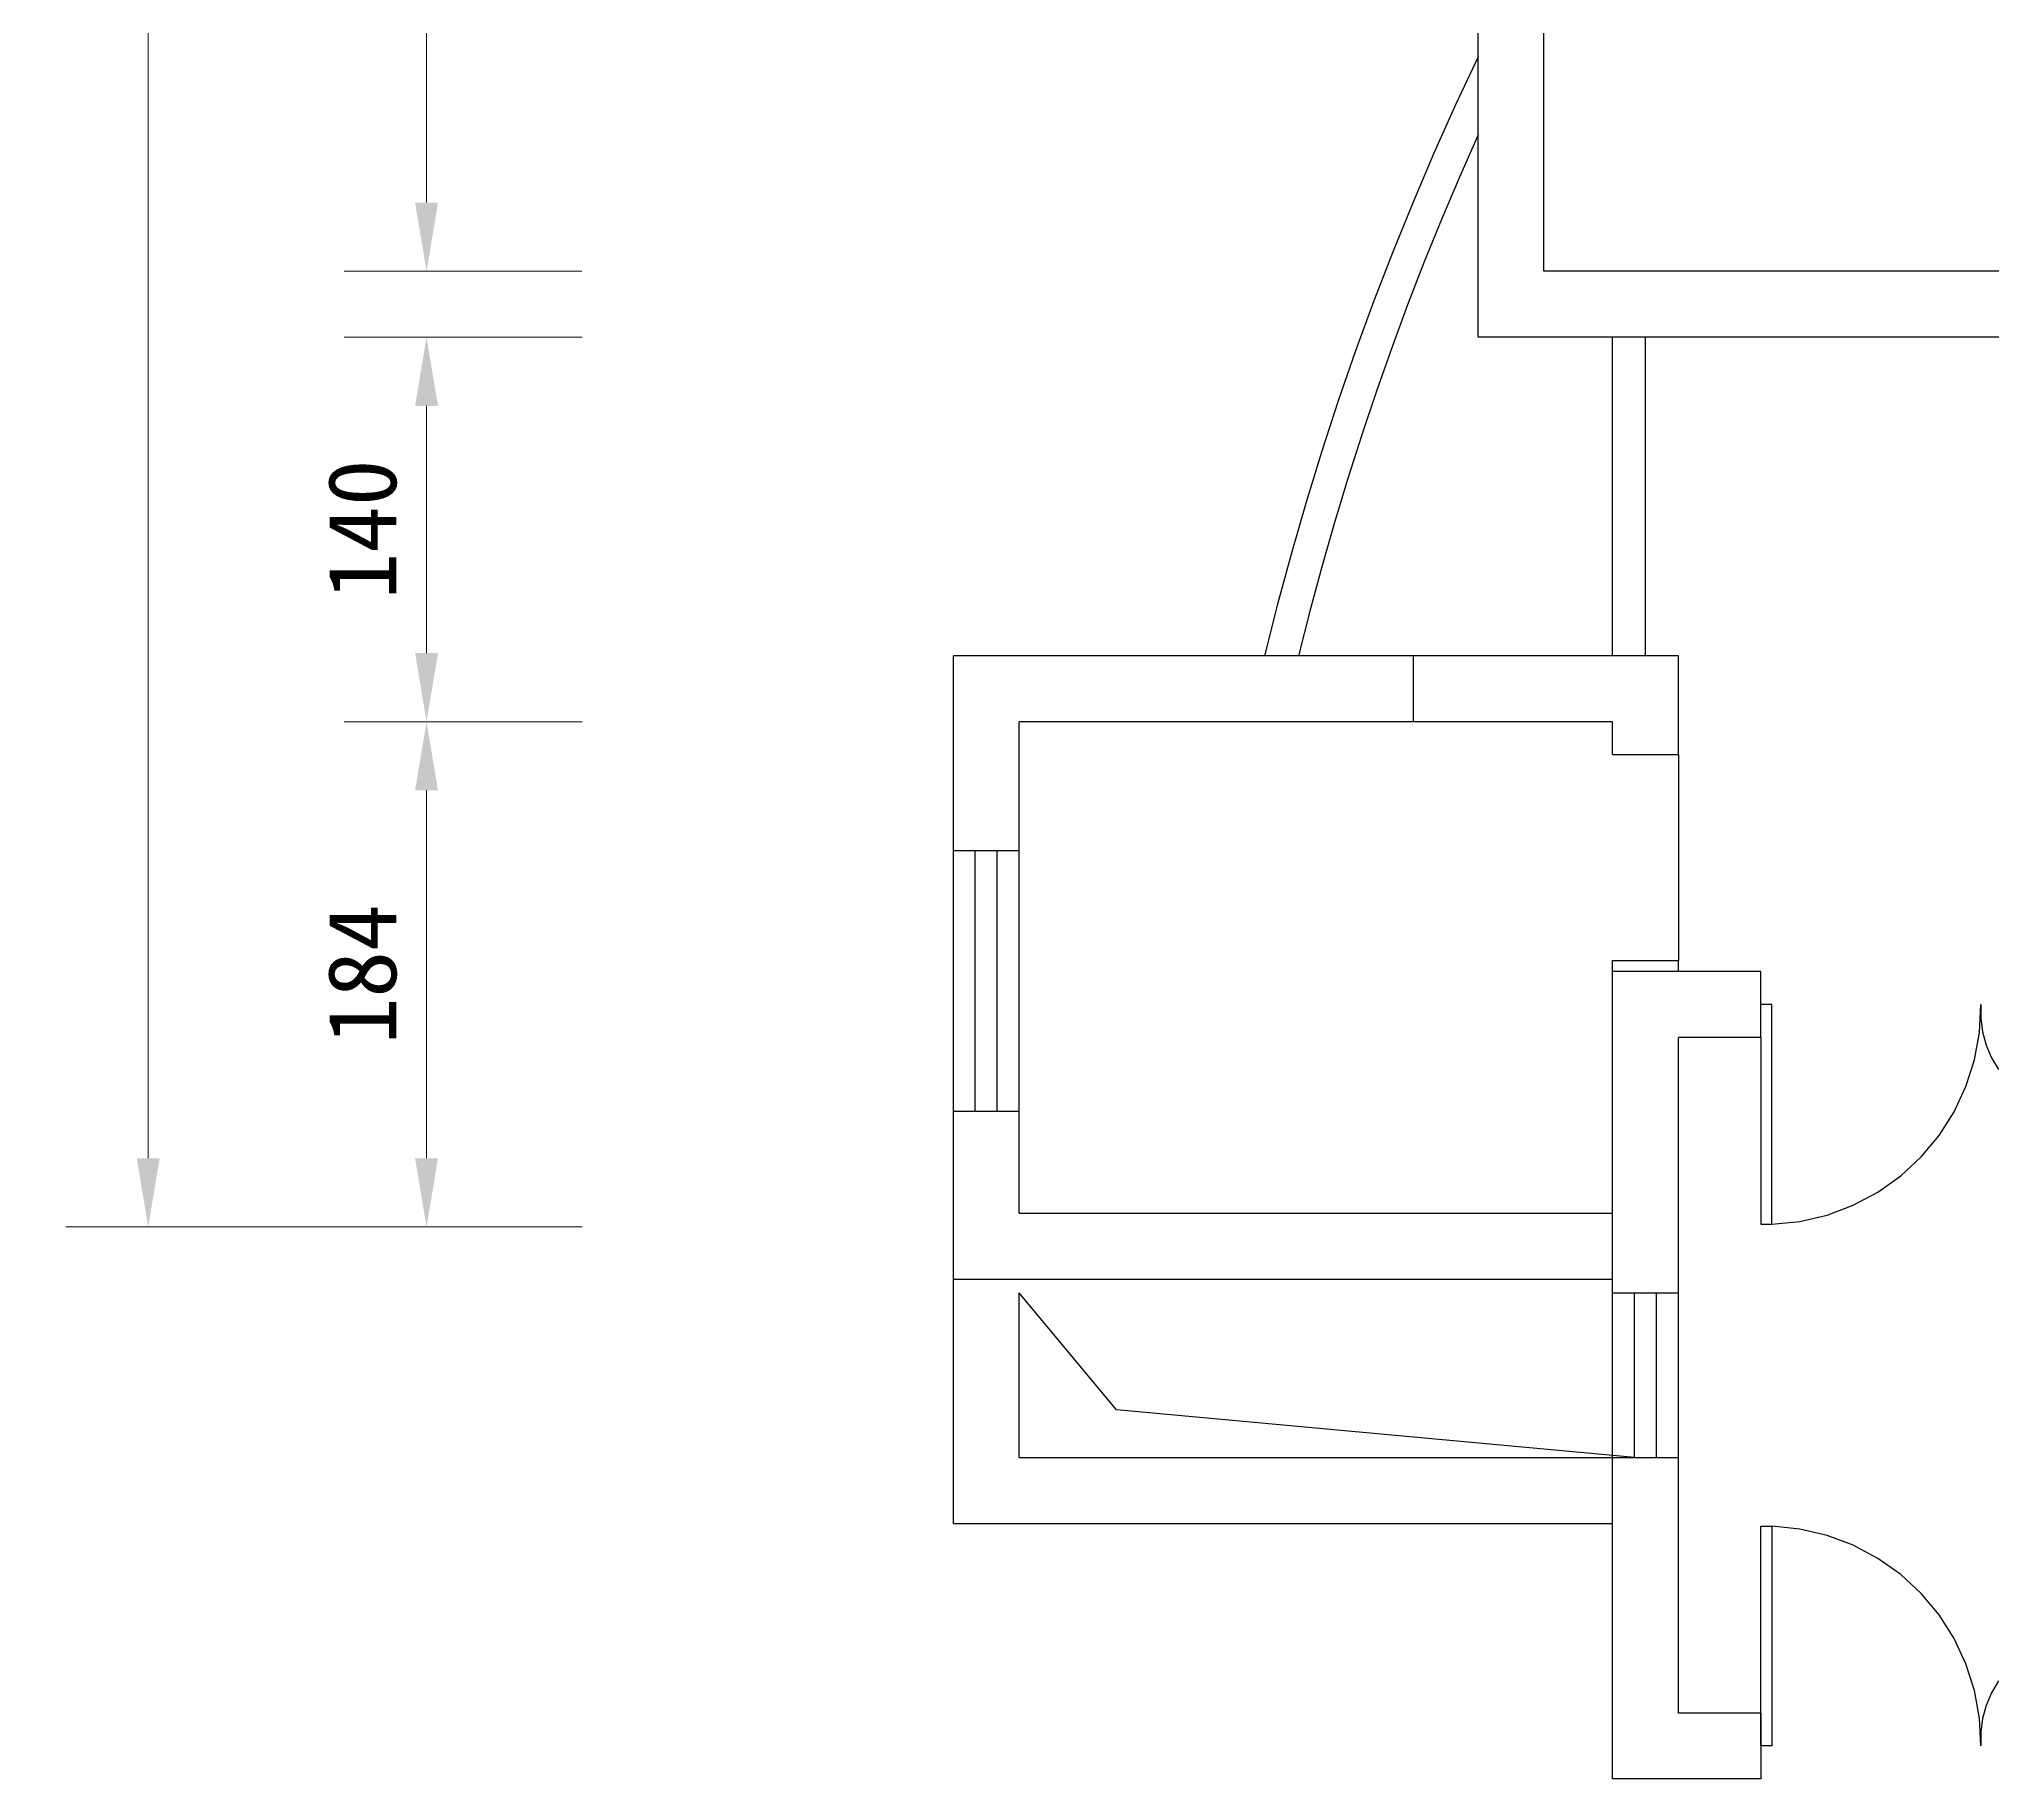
# Model space of a CAD drawing. Header units: centimetres. Extents: x 1966 to 8787, y 7398 to 12383.
# Drawn here: x 1966 to 2677, y 10807 to 11441 of the extents above; entities that cross this region are included whole.
import ezdxf

# ---------------------------------------------------------------- set-up
doc = ezdxf.new("R2010")
doc.units = ezdxf.units.CM
doc.header["$PDMODE"] = 35
doc.styles.add('文2.5', font='kaiu.ttf', dxfattribs={"height": 2.5})
doc.dimstyles.new('DIM2.5', dxfattribs={"dimtxt": 2.5, "dimasz": 2.5, "dimexe": 3, "dimexo": 1, "dimgap": 1, "dimtad": 1, "dimdec": 1, "dimdsep": 46, "dimtxsty": '文2.5', "dimcen": 0, "dimadec": 0, "dimazin": 0, "dimtfac": 1, "dimtdec": 1, "dimtmove": 0, "dimatfit": 3, "dimfxl": 1, "dimlwd": 15, "dimlwe": 15, "dimarcsym": 0})

# ---------------------------------------------------------------- blocks, each defined once
blk = doc.blocks.new('*D4')
at = {"color": 0, "linetype": 'Continuous', "lineweight": 15, "transparency": 16777216}
for p, q in [((2163.82, 11192.49), (2077.2, 11192.49)), ((2107.2, 11033.49), (2107.2, 11167.49)), ((2163.82, 11008.49), (2077.2, 11008.49))]:
    blk.add_line(p, q, dxfattribs=at)
at = {"color": 0, "transparency": 16777216}
for points in [[(2103.03, 11167.49), (2111.36, 11167.49), (2107.2, 11192.49)], [(2103.03, 11033.49), (2111.36, 11033.49), (2107.2, 11008.49)]]:
    blk.add_solid(points, dxfattribs=at)
at = {"layer": 'DEFPOINTS', "color": 0, "transparency": 16777216}
for p in [(2107.2, 11192.49), (2173.82, 11192.49), (2173.82, 11008.49)]:
    blk.add_point(p, dxfattribs=at)
at = {"color": 0, "transparency": 16777216, "insert": (2083.87, 11100.49), "char_height": 25, "attachment_point": 5, "rotation": 90, "style": '文2.5'}
blk.add_mtext('184', dxfattribs=at)
blk = doc.blocks.new('*D5')
at = {"color": 0, "linetype": 'Continuous', "lineweight": 15, "transparency": 16777216}
for p, q in [((2163.82, 11332.49), (2077.2, 11332.49)), ((2107.2, 11217.49), (2107.2, 11307.49)), ((2163.82, 11192.49), (2077.2, 11192.49))]:
    blk.add_line(p, q, dxfattribs=at)
at = {"color": 0, "transparency": 16777216}
for points in [[(2103.03, 11307.49), (2111.36, 11307.49), (2107.2, 11332.49)], [(2103.03, 11217.49), (2111.36, 11217.49), (2107.2, 11192.49)]]:
    blk.add_solid(points, dxfattribs=at)
at = {"layer": 'DEFPOINTS', "color": 0, "transparency": 16777216}
for p in [(2107.2, 11332.49), (2173.82, 11332.49), (2173.82, 11192.49)]:
    blk.add_point(p, dxfattribs=at)
at = {"color": 0, "transparency": 16777216, "insert": (2083.87, 11262.49), "char_height": 25, "attachment_point": 5, "rotation": 90, "style": '文2.5'}
blk.add_mtext('140', dxfattribs=at)
blk = doc.blocks.new('*D6')
at = {"color": 0, "linetype": 'Continuous', "lineweight": 15, "transparency": 16777216}
for p, q in [((2163.75, 11662.49), (2077.2, 11662.49)), ((2107.2, 11381.49), (2107.2, 11637.49)), ((2163.75, 11356.49), (2077.2, 11356.49))]:
    blk.add_line(p, q, dxfattribs=at)
at = {"color": 0, "transparency": 16777216}
for points in [[(2103.03, 11637.49), (2111.36, 11637.49), (2107.2, 11662.49)], [(2103.03, 11381.49), (2111.36, 11381.49), (2107.2, 11356.49)]]:
    blk.add_solid(points, dxfattribs=at)
at = {"layer": 'DEFPOINTS', "color": 0, "transparency": 16777216}
for p in [(2107.2, 11662.49), (2173.75, 11662.49), (2173.75, 11356.49)]:
    blk.add_point(p, dxfattribs=at)
at = {"color": 0, "transparency": 16777216, "insert": (2083.87, 11509.49), "char_height": 25, "attachment_point": 5, "rotation": 90, "style": '文2.5'}
blk.add_mtext('306', dxfattribs=at)
blk = doc.blocks.new('*D23')
at = {"color": 0, "linetype": 'Continuous', "lineweight": 15, "transparency": 16777216}
for p, q in [((2163.75, 12042.49), (1975.89, 12042.49)), ((2005.89, 11033.49), (2005.89, 12017.49)), ((2163.82, 11008.49), (1975.89, 11008.49))]:
    blk.add_line(p, q, dxfattribs=at)
at = {"color": 0, "transparency": 16777216}
for points in [[(2001.72, 12017.49), (2010.05, 12017.49), (2005.89, 12042.49)], [(2001.72, 11033.49), (2010.05, 11033.49), (2005.89, 11008.49)]]:
    blk.add_solid(points, dxfattribs=at)
at = {"layer": 'DEFPOINTS', "color": 0, "transparency": 16777216}
for p in [(2005.89, 12042.49), (2173.75, 12042.49), (2173.82, 11008.49)]:
    blk.add_point(p, dxfattribs=at)
at = {"color": 0, "transparency": 16777216, "insert": (1982.56, 11525.49), "char_height": 25, "attachment_point": 5, "rotation": 90, "style": '文2.5'}
blk.add_mtext('1034', dxfattribs=at)

msp = doc.modelspace()

# ---------------------------------------------------------------- linework, layer by layer
for p, q in [((2513.97, 11356.49), (2513.97, 11459.49)), ((2489.97, 11434.63), (2489.97, 11447.49)), ((2489.97, 11434.63), (2481.77, 11417.12)), ((2489.97, 11406.15), (2489.97, 11434.63)), ((2481.77, 11417.12), (2473.88, 11399.48)), ((2489.97, 11406.15), (2483.21, 11390.83)), ((2489.97, 11332.49), (2489.97, 11406.15)), ((2473.88, 11399.48), (2466.3, 11381.69)), ((2483.21, 11390.83), (2476.69, 11375.41)), ((2466.3, 11381.69), (2459.03, 11363.78)), ((2476.69, 11375.41), (2470.4, 11359.9)), ((2459.03, 11363.78), (2452.07, 11345.74)), ((2470.4, 11359.9), (2464.35, 11344.29)), ((2681.97, 11356.49), (2513.97, 11356.49)), ((2452.07, 11345.74), (2445.42, 11327.59)), ((2464.35, 11344.29), (2458.54, 11328.6)), ((2538.97, 11332.49), (2489.97, 11332.49)), ((2538.97, 11216.49), (2538.97, 11332.49)), ((2550.97, 11332.49), (2538.97, 11332.49)), ((2550.97, 11216.49), (2550.97, 11332.49)), ((2681.97, 11332.49), (2550.97, 11332.49)), ((2445.42, 11327.59), (2439.1, 11309.32)), ((2458.54, 11328.6), (2452.96, 11312.81)), ((2439.1, 11309.32), (2433.09, 11290.95)), ((2452.96, 11312.81), (2447.63, 11296.94)), ((2447.63, 11296.94), (2442.54, 11281)), ((2433.09, 11290.95), (2427.4, 11272.47)), ((2442.54, 11281), (2437.69, 11264.98)), ((2427.4, 11272.47), (2422.03, 11253.9)), ((2437.69, 11264.98), (2433.09, 11248.88)), ((2422.03, 11253.9), (2416.99, 11235.24)), ((2433.09, 11248.88), (2428.73, 11232.72)), ((2416.99, 11235.24), (2412.27, 11216.49)), ((2428.73, 11232.72), (2424.62, 11216.49)), ((2412.27, 11216.49), (2298.97, 11216.49)), ((2298.97, 11145.49), (2298.97, 11216.49)), ((2424.62, 11216.49), (2412.27, 11216.49)), ((2466.42, 11216.49), (2424.62, 11216.49)), ((2466.42, 11192.49), (2466.42, 11216.49)), ((2538.97, 11216.49), (2466.42, 11216.49)), ((2550.97, 11216.49), (2538.97, 11216.49)), ((2562.97, 11216.49), (2550.97, 11216.49)), ((2562.97, 11180.49), (2562.97, 11216.49)), ((2322.97, 11145.49), (2322.97, 11192.49)), ((2466.42, 11192.49), (2322.97, 11192.49)), ((2538.97, 11192.49), (2466.42, 11192.49)), ((2538.97, 11180.49), (2538.97, 11192.49)), ((2538.97, 11180.49), (2562.97, 11180.49)), ((2562.97, 11180.49), (2562.97, 11105.49)), ((2306.97, 11145.49), (2298.97, 11145.49)), ((2298.97, 11050.49), (2298.97, 11145.49)), ((2306.97, 11050.49), (2306.97, 11145.49)), ((2314.97, 11145.49), (2306.97, 11145.49)), ((2314.97, 11050.49), (2314.97, 11145.49)), ((2322.97, 11145.49), (2314.97, 11145.49)), ((2322.97, 11050.49), (2322.97, 11145.49)), ((2538.97, 11105.49), (2562.97, 11105.49)), ((2538.97, 11101.49), (2538.97, 11105.49)), ((2562.97, 11101.49), (2562.97, 11105.49)), ((2562.97, 11101.49), (2538.97, 11101.49)), ((2538.97, 11013.49), (2538.97, 11101.49)), ((2592.97, 11101.49), (2562.97, 11101.49)), ((2592.97, 11089.49), (2592.97, 11101.49)), ((2596.97, 11089.49), (2592.97, 11089.49)), ((2592.97, 11077.49), (2592.97, 11089.49)), ((2596.97, 11009.49), (2596.97, 11089.49)), ((2672.47, 11079.33), (2672.97, 11089.49)), ((2672.97, 11089.49), (2672.96, 11084.49)), ((2672.96, 11084.49), (2673.62, 11079.54)), ((2592.97, 11077.49), (2562.97, 11077.49)), ((2562.97, 10984.49), (2562.97, 11077.49)), ((2592.97, 11077.49), (2592.97, 11009.49)), ((2670.66, 11069.31), (2672.47, 11079.33)), ((2673.62, 11079.54), (2674.94, 11074.72)), ((2674.94, 11074.72), (2676.88, 11070.11)), ((2667.58, 11059.61), (2670.66, 11069.31)), ((2676.88, 11070.11), (2679.42, 11065.81)), ((2663.28, 11050.38), (2667.58, 11059.61)), ((2306.97, 11050.49), (2298.97, 11050.49)), ((2298.97, 10989.49), (2298.97, 11050.49)), ((2314.97, 11050.49), (2306.97, 11050.49)), ((2322.97, 11050.49), (2314.97, 11050.49)), ((2322.97, 11013.49), (2322.97, 11050.49)), ((2657.82, 11041.79), (2663.28, 11050.38)), ((2651.3, 11033.98), (2657.82, 11041.79)), ((2643.83, 11027.06), (2651.3, 11033.98)), ((2635.53, 11021.17), (2643.83, 11027.06)), ((2626.54, 11016.4), (2635.53, 11021.17)), ((2322.97, 11013.49), (2538.97, 11013.49)), ((2538.97, 10989.49), (2538.97, 11013.49)), ((2596.97, 11009.49), (2607.09, 11010.51)), ((2607.09, 11010.51), (2617.01, 11012.83)), ((2617.01, 11012.83), (2626.54, 11016.4)), ((2592.97, 11009.49), (2596.97, 11009.49)), ((2298.97, 10989.49), (2538.97, 10989.49)), ((2298.97, 10900.49), (2298.97, 10989.49)), ((2538.97, 10984.49), (2538.97, 10989.49)), ((2358.32, 10941.89), (2322.97, 10984.49)), ((2322.97, 10924.49), (2322.97, 10984.49)), ((2538.97, 10984.49), (2546.97, 10984.49)), ((2538.97, 10924.49), (2538.97, 10984.49)), ((2546.97, 10924.49), (2546.97, 10984.49)), ((2546.97, 10984.49), (2554.97, 10984.49)), ((2554.97, 10924.49), (2554.97, 10984.49)), ((2554.97, 10984.49), (2562.97, 10984.49)), ((2562.97, 10924.49), (2562.97, 10984.49)), ((2546.97, 10924.49), (2358.32, 10941.89)), ((2322.97, 10924.49), (2538.97, 10924.49)), ((2538.97, 10924.49), (2546.97, 10924.49)), ((2538.97, 10900.49), (2538.97, 10924.49)), ((2546.97, 10924.49), (2554.97, 10924.49)), ((2554.97, 10924.49), (2562.97, 10924.49)), ((2562.97, 10831.49), (2562.97, 10924.49)), ((2298.97, 10900.49), (2538.97, 10900.49)), ((2538.97, 10807.49), (2538.97, 10900.49)), ((2592.97, 10899.49), (2596.97, 10899.49)), ((2592.97, 10831.49), (2592.97, 10899.49)), ((2596.97, 10899.49), (2596.97, 10819.49)), ((2607.09, 10898.47), (2596.97, 10899.49)), ((2617.01, 10896.16), (2607.09, 10898.47)), ((2626.54, 10892.58), (2617.01, 10896.16)), ((2635.53, 10887.81), (2626.54, 10892.58)), ((2643.83, 10881.92), (2635.53, 10887.81)), ((2651.3, 10875.01), (2643.83, 10881.92)), ((2657.82, 10867.19), (2651.3, 10875.01)), ((2663.28, 10858.6), (2657.82, 10867.19)), ((2667.58, 10849.38), (2663.28, 10858.6)), ((2670.66, 10839.68), (2667.58, 10849.38)), ((2672.47, 10829.66), (2670.66, 10839.68)), ((2679.42, 10843.18), (2676.88, 10838.87)), ((2674.94, 10834.27), (2673.62, 10829.44)), ((2676.88, 10838.87), (2674.94, 10834.27)), ((2592.97, 10831.49), (2562.97, 10831.49)), ((2592.97, 10819.49), (2592.97, 10831.49)), ((2592.97, 10831.49), (2592.97, 10807.49)), ((2672.97, 10819.49), (2672.47, 10829.66)), ((2673.62, 10829.44), (2672.96, 10824.49)), ((2596.97, 10819.49), (2592.97, 10819.49)), ((2672.96, 10824.49), (2672.97, 10819.49)), ((2592.97, 10807.49), (2538.97, 10807.49))]:
    msp.add_line(p, q)

# ---------------------------------------------------------------- dimensions: what is measured, and where the dimension line sits
for base, p1, p2, picture, middle in [((2005.89, 12042.49), (2173.82, 11008.49), (2173.75, 12042.49), '*D23', (1982.56, 11525.49)), ((2107.2, 11662.49), (2173.75, 11356.49), (2173.75, 11662.49), '*D6', (2083.87, 11509.49)), ((2107.2, 11332.49), (2173.82, 11192.49), (2173.82, 11332.49), '*D5', (2083.87, 11262.49)), ((2107.2, 11192.49), (2173.82, 11008.49), (2173.82, 11192.49), '*D4', (2083.87, 11100.49))]:
    dim = msp.add_linear_dim(base=base, p1=p1, p2=p2, angle=90, dimstyle='DIM2.5')
    dim.commit()
    dim.dimension.update_dxf_attribs({"geometry": picture, "text_midpoint": middle})

doc.saveas('drawing.dxf')
